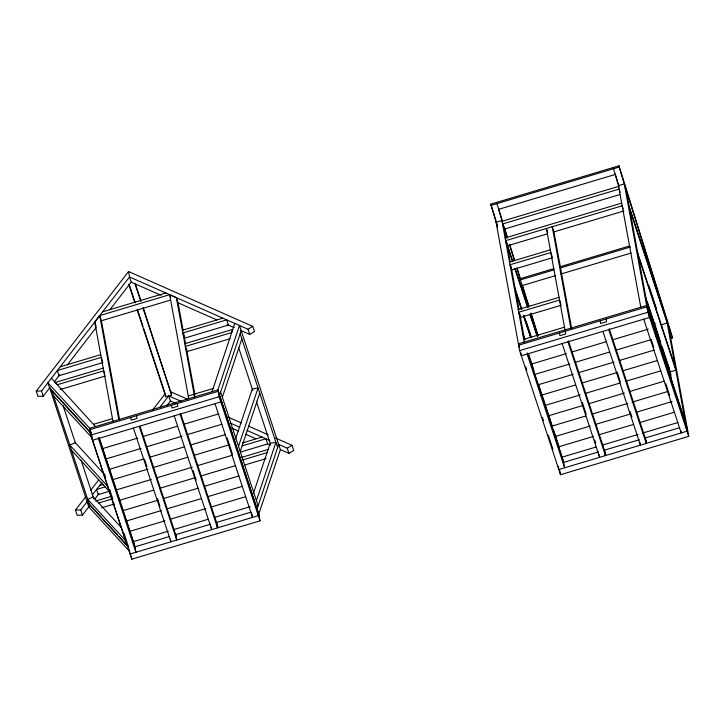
<?xml version="1.0" encoding="UTF-8"?>
<svg xmlns="http://www.w3.org/2000/svg" width="725" height="725" viewBox="0 0 725 725"><rect width="100%" height="100%" fill="white"/><g stroke="black" fill="none" stroke-linecap="round" stroke-linejoin="round"><path stroke-width="1.09" d="M212.062 391.708L234.737 323.395M219.593 395.134L241.18 330.663M222.33 397.237L241.86 338.901M235.598 438.852L252.291 389.008L258.046 388.02L238.516 446.355M240.22 451.53L259.749 393.195M253.487 493.145L270.18 443.292L275.935 442.313L256.405 500.649M257.085 508.887L278.672 444.416M260.03 520.84L258.789 514.061L280.376 449.582L239.477 325.489L217.89 389.959L219.14 396.738L260.03 520.84L131.796 559.183L90.906 435.091L89.655 428.312L47.886 382.782L49.59 387.957L91.368 433.478M112.973 421.334L94.758 322.099L99.715 315.583L169.659 294.667L176.365 297.694L178.069 302.869L183.162 330.618M50.125 387.259L43.246 396.176L37.954 396.33L36.25 391.156L128.524 271.531L252.817 326.395L254.52 331.561L249.717 334.424L240.446 330.337M36.25 391.156L41.543 391.002L129.512 276.95L128.524 271.531M54.248 381.912L59.749 374.789M67.307 364.983L96.171 327.564M109.919 309.747L131.216 282.125L129.512 276.95L248.013 329.259L249.717 334.424M89.311 506.186L82.442 515.094L77.149 515.248L75.445 510.083L85.767 496.688M90.589 490.435L98.854 479.723M152.558 410.096L164.956 394.028M75.445 510.083L80.738 509.929L87.607 501.02M92.419 494.776L102.044 482.306M159.772 407.459L168.708 395.877L181.069 401.333M94.812 499.063L98.935 493.716M166.977 405.502L170.411 401.043L168.708 395.877M248.013 329.259L252.817 326.395M277.938 444.09L287.209 448.186L292.003 445.313L293.707 450.488L288.913 453.352L280.666 449.718M102.578 311.868L165.798 292.963M497.604 227.188L490.789 204.16L619.014 165.817L672.256 336.699L672.302 337.986L670.353 338.566M119.698 420.337L101.418 320.758L170.284 300.159M490.825 205.447L619.059 167.094L619.014 165.817M498.428 209.398L614.999 174.535M502.026 221.261L618.606 186.398M619.73 194.608L504.228 229.145L502.525 223.971L619.105 189.107L620.129 192.216M60.22 366.796L100.739 354.679M182.347 330.274L222.865 318.157M505.098 237.972L621.669 203.109M102.941 362.563L59.051 375.686L57.348 370.511L101.237 357.389L102.606 361.521M507.301 245.857L547.239 233.912M553.71 231.973L623.872 210.993M103.213 368.128L55.263 382.465L57.32 384.712L103.711 370.837L104.726 373.946M184.812 343.722L232.761 329.386L231.692 332.567L185.31 346.441L187.014 351.607L230.16 338.702M60.102 389.561L105.415 376.012M509.512 262.042L550.32 249.835M552.522 257.719L511.714 269.927L510.01 264.752L550.81 252.554L552.178 256.686M553.818 268.622L520.36 278.636L520.396 279.913L553.855 269.908M560.298 266.691L629.382 246.029M560.334 267.969L630.496 246.989M522.172 285.614L555.631 275.6M561.032 273.987L631.194 253.007M137.143 309.82L165.789 396.747L171.617 395.007L143.188 307.518M93.443 424.315L112.475 418.624M188.727 398.623L188.255 395.968L213.114 388.528M90.906 435.091L219.14 396.738M518.239 309.557L559.038 297.35M561.241 305.234L520.441 317.432L518.737 312.267L559.537 300.059L560.896 304.201M102.116 448.739L137.668 438.099M143.061 436.495L177.543 426.182M184.005 424.243L218.488 413.939M105.524 459.079L141.085 448.44M146.468 446.836L182.029 436.196M187.413 434.583L221.895 424.279M523.713 339.382L564.512 327.174M108.931 469.419L143.414 459.106M149.876 457.176L184.358 446.863M190.829 444.933L225.312 434.619M668.396 325.462L688.75 436.359L560.516 474.703L519.626 350.61L647.851 312.267L624.298 183.933L618.47 185.672L640.782 307.228M112.339 479.76L147.9 469.129M153.283 467.516L187.766 457.203M194.237 455.273L229.789 444.633M99.407 485.723L103.748 484.427M242.54 442.921L262.06 437.084M105.17 486.856L96.543 489.438L98.247 494.604L110.109 491.061M242.186 445.884L265.921 438.788L267.625 443.954L240.655 452.019M653.307 324.292L655.463 323.649M653.805 327.002L655.962 326.359M661.363 324.746L667.19 323.006L629.699 209.253M530.827 364.258L566.388 353.628M571.78 352.015L606.263 341.702M612.725 339.771L648.286 329.132M115.746 490.1L151.308 479.47M156.691 477.857L192.252 467.226M197.644 465.613L232.127 455.3M655.509 332.177L657.666 331.533M95.537 501.066L111.768 496.217M241.642 457.375L268.703 449.282M656.016 335.331L658.182 334.687M98.682 502.987L111.677 499.099M242.73 459.913L267.634 452.463M656.062 336.608L658.218 335.965M534.234 374.598L569.796 363.968M575.188 362.355L609.671 352.042M616.132 350.112L650.615 339.798M119.154 500.44L153.637 490.127M160.098 488.197L195.659 477.567M201.052 475.953L235.534 465.64M101.464 507.835L114.459 503.948M244.434 465.088L266.093 458.608M537.651 384.939L573.203 374.308M578.595 372.695L614.157 362.065M619.54 360.452L654.022 350.139M122.561 510.781L158.123 500.15M163.506 498.537L197.988 488.224M204.459 486.294L238.942 475.981M541.058 395.288L575.541 384.975M582.003 383.036L617.564 372.405M622.947 370.792L657.43 360.479M125.969 521.13L161.53 510.491M166.913 508.877L201.396 498.564M207.867 496.634L242.349 486.321M544.466 405.628L580.027 394.989M585.41 393.376L619.893 383.072M626.355 381.132L660.838 370.819M667.362 369.859L669.519 369.215L662.097 346.677M129.376 531.47L164.938 520.831M170.321 519.218L205.882 508.588M211.274 506.974L245.757 496.661M670.018 371.925L675.845 370.185L638.362 256.423M547.873 415.969L583.435 405.329M588.818 403.725L624.379 393.086M629.771 391.473L664.254 381.16M132.784 541.811L168.345 531.171M173.728 529.567L208.211 519.254M214.682 517.315L250.243 506.684M134.469 546.985L168.825 536.708M210.703 524.184L175.731 534.642L176.728 540.071L139.236 426.318M250.886 512.167L216.53 522.444L217.527 527.863L180.036 414.111M551.281 426.309L585.764 415.996M592.225 414.066L627.787 403.426M632.1 402.139L667.662 391.509M554.688 436.649L590.25 426.019M595.633 424.406L630.116 414.093M636.586 412.163L672.147 401.523M558.096 446.99L593.657 436.359M599.04 434.746L633.523 424.433M639.994 422.503L674.477 412.19M561.503 457.33L595.986 447.017M602.448 445.087L638.009 434.456M642.323 433.16L677.884 422.53M563.189 462.505L598.623 451.911M639.423 439.712L604.451 450.171L605.447 455.59L567.956 341.837M679.606 427.696L645.25 437.963L646.247 443.392L608.755 329.639M131.216 282.125L161.104 295.311M177.589 302.588L216.748 319.87M227.052 324.419L234.266 327.609M170.819 391.826L187.394 399.14M227.786 416.975L241.253 422.911M248.503 426.119L268.187 434.801M275.437 438L292.003 445.313M230.532 423.164L239.803 427.261M247.017 430.442L269.691 440.447M170.411 401.043L175.559 403.317M231.203 427.886L238.416 431.067M245.63 434.248L255.934 438.797M267.271 443.8L270.362 445.168M91.024 433.396L49.916 388.6L88.776 506.875L129.032 550.746M53.614 395.932L91.404 437.13M104.019 473.978L75.3 442.667L69.799 445.059L107.59 486.248M71.503 450.225L109.294 491.414M121.157 527.447L93.19 496.96L87.689 499.344L125.488 540.542M87.073 501.709L101.509 517.433M103.023 519.091L117.459 534.814M118.972 536.473L128.089 546.405M87.399 502.353L127.192 545.707L89.701 431.955M51.402 378.223L95.492 426.563M629.209 206.534L666.692 320.296M648.839 285.55L656.27 308.08M623.192 208.927L622.168 205.818L505.597 240.682L512.249 260.873M636.958 250.696L675.356 367.466M647.244 301.609L660.683 342.381M645.622 297.875L671.042 375.024M647.815 307.944L685.306 421.696M687.508 429.581L646.609 305.488L518.375 343.831L519.399 346.94M687.753 430.94L646.863 306.838L518.629 345.191L519.308 347.257M647.851 312.267L688.75 436.359M651.222 339.508L653.696 347.021M665.722 383.507L669.61 395.315M643.728 319.181L681.219 432.934L680.82 430.759M609.236 328.67L646.274 441.072M617.156 372.133L620.328 381.767M630.197 411.718L631.955 417.065M602.928 331.379L640.42 445.132L639.921 442.422M547.756 232.616L546.396 228.484L565.011 329.884M568.427 340.868L605.81 454.303M604.949 452.88L605.629 454.947M582.347 402.52L586.226 414.292M594.681 439.966L595.742 443.174M562.129 343.577L599.611 457.339L599.113 454.62M505.778 240.038L512.811 261.381M515.285 268.893L528.018 307.527M530.138 313.97L537.569 336.509M514.723 268.386L527.456 307.019M529.93 314.532L537.007 336.001M526.078 321.075L531.035 336.101M514.56 287.299L521.628 308.768M523.749 315.203L531.18 337.741M515.457 290.317L521.828 309.638M523.948 316.073L531.017 337.542M515.955 293.036L521.266 309.131M523.387 315.565L530.455 337.034M523.214 334.479L524.982 339.844M528.597 354.208L533.899 370.303M538.856 385.328L551.933 425.031M553.356 429.327L559.365 447.57M528.036 353.7L563.397 461.018M527.573 352.912L563.651 462.369L564.639 467.797L527.157 354.036M525.788 366.904L526.803 370.004M542.481 417.582L543.505 420.681M548.272 435.136L552.867 449.092M287.209 448.186L288.913 453.352M240.156 333.727L277.639 447.488M238.643 347.592L252.789 390.512M256.324 401.251L270.47 444.171M220.627 392.062L258.109 505.814M258.789 514.061L217.89 389.959L89.655 428.312L91.024 432.444M259.033 515.412L218.143 391.319L89.909 429.662L90.933 432.771M227.097 437.936L232.408 454.04M215.008 403.653L252.499 517.405L251.702 513.073M170.683 297.776L169.659 294.667L188.255 395.968M180.516 413.15L217.89 526.577M217.029 525.154L217.708 527.22M135.403 283.901L140.713 300.005M134.841 283.393L140.849 301.636M142.979 308.08L171.617 395.007M193.013 470.516L196.185 480.149M174.208 415.86L211.7 529.612L211.202 526.903M129.576 285.65L135.231 302.814M137.714 310.327L143.015 326.431M143.722 328.57L164.938 392.959M128.66 284.064L134.669 302.307M140.061 426.418L176.411 536.717M101.418 320.758L99.715 315.583L118.8 419.594M144.456 459.188L146.93 466.673M157.506 498.764L159.971 506.258M133.409 428.058L170.901 541.811M94.758 322.099L96.126 326.232M99.316 438.172L134.678 545.49M98.854 437.383L134.932 546.849L135.919 552.269L98.437 438.516M104.563 474.132L105.587 477.231M109.647 489.565L112.828 499.226M124.147 533.564L127.328 543.224M127.736 544.457L128.76 547.556M63.066 405.547L75.445 443.111M81.1 460.284L93.833 498.918M51.91 390.766L89.392 504.518M41.543 391.002L43.246 396.176M80.738 509.929L82.442 515.094M619.059 167.094L672.302 337.986M615.199 174.009L618.878 185.827M618.923 187.113L613.187 167.557M498.619 208.873L502.642 221.768M504.645 228.212L507.663 237.891M509.675 244.334L514.696 260.456M517.043 267.978L520.722 279.805M522.399 285.179L529.096 306.675M531.099 313.118L538.131 335.693M502.343 221.968L496.616 202.42M503.014 224.125L507.029 237.021M509.376 244.542L514.397 260.665M516.744 268.187L528.797 306.874M530.809 313.327L537.506 334.823M490.789 204.16L497.151 224.587M666.556 319.562L685.805 424.406M686.049 425.765L687.046 431.185L558.812 469.537L558.214 466.284M684.101 419.24L684.346 420.6M680.693 408.9L680.938 410.25M677.286 398.56L677.531 399.91M673.878 388.219L674.123 389.57M661.336 324.619L661.943 327.927M669.238 367.657L672.075 383.108M670.462 377.879L670.716 379.229M667.054 367.53L667.308 368.889M663.647 357.189L663.901 358.549M660.239 346.849L660.493 348.208M656.832 336.509L657.086 337.868M653.424 326.168L653.678 327.528M650.017 315.828L650.271 317.178M626.137 189.823L648.313 310.653M648.567 312.013L649.555 317.432L521.329 355.785L520.731 352.531M606.055 319.045L606.553 321.755L600.726 323.495L600.228 320.785M571.735 328.905L553.927 231.909L552.223 226.735L570.838 328.144M565.255 331.243L565.754 333.953L559.927 335.702L559.428 332.983M559.718 470.371L560.516 474.703M503.739 226.436L505.968 238.625M506.784 243.056L510.246 261.906M511.062 266.338L518.991 309.575M519.807 314.007L524.483 339.499M524.211 342.091L501.899 220.536L496.072 222.276L519.626 350.61M257.33 510.246L258.327 515.665L130.092 554.009L129.295 549.677M255.381 503.721L255.626 505.071M251.974 493.372L252.218 494.731M248.566 483.031L248.811 484.391M245.159 472.691L245.403 474.05M241.751 462.351L241.996 463.71M238.344 452.01L238.588 453.37M234.936 441.67L235.181 443.029M231.52 431.33L231.773 432.68M228.112 420.989L228.366 422.34M224.705 410.649L224.958 411.999M221.297 400.3L221.551 401.659M219.847 396.493L220.844 401.913L92.61 440.256L91.613 434.837M183.57 332.829L185.609 343.931M186.416 348.372L194.971 394.989M176.365 297.694L194.581 396.938M177.344 403.517L177.833 406.236L172.006 407.976L171.508 405.266M165.291 394.038L165.789 396.747M170.402 539.101L170.728 540.904M136.536 415.724L137.034 418.434L131.207 420.174L130.708 417.464M131.198 555.93L131.796 559.183M194.083 394.228L194.554 396.874M226.726 319.861L182.845 332.983L184.549 338.158L228.429 325.036L226.726 319.861"/></g></svg>
